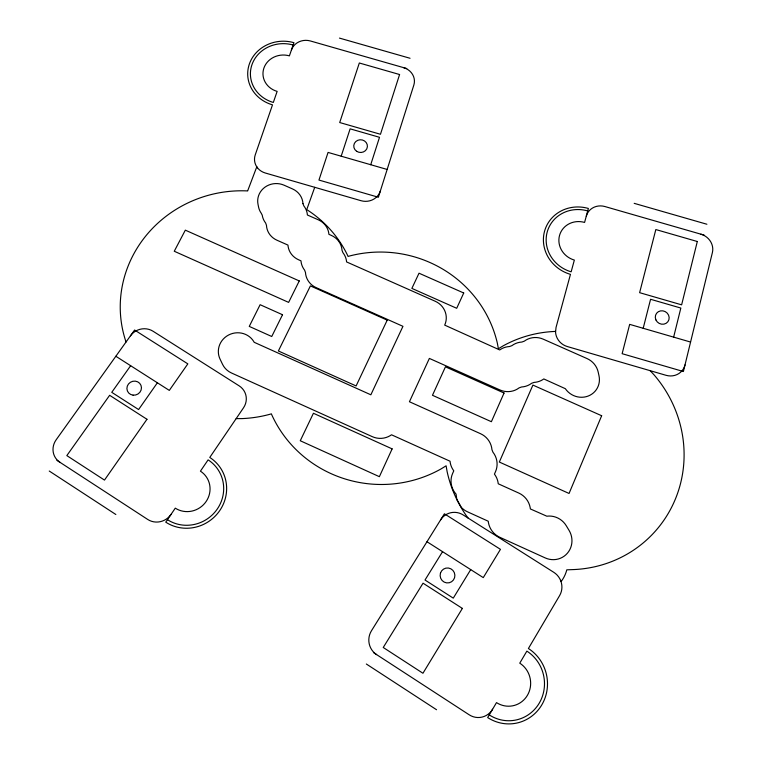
<?xml version="1.0" encoding="UTF-8"?>
<svg xmlns="http://www.w3.org/2000/svg" width="762" height="762" viewBox="0 0 762 762"><rect width="100%" height="100%" fill="white"/><g stroke="black" fill="none" stroke-linecap="round" stroke-linejoin="round"><path stroke-width="1.14" d="M673.637 337.137L680.837 308.048L650.567 299.285L643.195 328.289M314.725 187.309L306.753 209.598A119.301 113.709 -12 0 1 347.624 255.413L348.063 256.442L349.167 256.099A119.377 116.195 4.8 0 1 497.367 343.262L498.396 348.729L503.177 345.843A121.672 117.319 40.5 0 1 555.517 331.413L555.574 331.413M370.723 164.725L379.505 137.303L350.12 128.845L341.185 156.2M470.716 569.614L453.276 598.141L425.005 580.025L442.56 551.659M157.382 382.791L138.598 409.556L111.757 392.325L130.645 365.712M236.163 418.614L241.935 418.605A119.301 113.709 -12 0 0 270.224 414.195L271.367 413.833L271.815 414.919A119.377 116.195 4.8 0 0 441.16 468.859L446.103 465.801L447.103 471.545A121.672 117.319 40.5 0 0 466.068 515.312L468.135 518.084M339.471 38.1L410.051 58.274M406.775 68.551L310.382 40.967A15.154 13.84 0.6 0 0 291.417 49.997M634.194 203.34L706.898 224.247M704.212 235.134L604.923 206.54A15.526 14.468 23.1 0 0 586.273 216.208M387.153 169.459L328.07 152.419L318.954 180.061L378.371 197.244L413.842 85.058A15.154 13.926 6.2 0 0 403.555 67.627M690.572 342.052L629.669 324.364L622.135 353.692L683.39 371.523L712.394 252.555A15.65 14.449 29.4 0 0 700.897 234.182M426.977 541.734L483.27 577.615L500.453 549.345L444.398 513.798L371.475 630.746A17.278 16.859 -85.8 0 0 376.609 654.615M115.853 356.264L169.307 390.401L187.833 363.865L134.588 330.041L56.169 439.769A16.945 15.954 -33.8 0 0 59.893 462.267M373.437 652.548L469.23 714.823A17.621 16.935 81.3 0 0 492.585 709.251M56.893 460.305L147.742 519.474A16.993 16.288 -39.1 0 0 171.05 514.369M366.332 664.007L436.55 709.736M49.254 471.04L115.843 514.502M650.186 370.684L654.272 375.104A121.672 117.319 40.5 0 1 675.389 499.053A121.672 117.319 40.5 0 1 574.138 569.547L566.804 569.833A33.671 32.661 59 0 1 561.213 581.435L560.565 580.339M257.489 167.831L256.804 166.802L247.631 190.957L246.964 190.9A119.301 113.709 -12 0 0 125.987 341.833L126.054 341.986M293.132 45.015A32.842 30.089 -1 0 0 251.936 64.751A32.842 30.089 -1 0 0 273.32 102.451L277.139 91.392A20.317 18.612 -1 0 1 263.909 68.066A20.317 18.612 -1 0 1 289.398 55.864L293.942 42.682A35.557 32.576 -1 0 0 249.345 64.046A35.557 32.576 -1 0 0 272.501 104.851L255.241 154.886A15.516 14.449 -3.5 0 0 265.29 173.003L361.017 200.701A15.497 14.564 3.7 0 0 380.333 191.043M167.45 519.674A36.309 34.995 -36.8 0 0 217.37 508.892A36.309 34.995 -36.8 0 0 208.112 459.867L200.435 471.164A22.46 21.641 -36.8 0 1 206.15 501.472A22.46 21.641 -36.8 0 1 175.279 508.149L165.754 522.17A39.3 37.881 -36.8 0 0 219.799 510.511A39.3 37.881 -36.8 0 0 209.769 457.438L243.535 407.765A16.373 15.802 -21.8 0 0 239.144 385.848L153.01 331.213A16.354 15.469 -22.1 0 0 130.445 335.842M587.712 210.931A33.614 31.518 22.8 0 0 547.192 232.058A33.614 31.518 22.8 0 0 571.157 271.815L574.348 260.08A20.793 19.498 22.8 0 1 559.518 235.496A20.793 19.498 22.8 0 1 584.587 222.428L588.378 208.455A36.386 34.119 22.8 0 0 544.525 231.324A36.386 34.119 22.8 0 0 570.462 274.358L556.041 327.422L555.555 332.165A15.907 15.135 28 0 0 567.328 346.548L666.026 375.304A16.059 15.088 35.6 0 0 684.99 364.941M489.252 714.908A37.767 36.281 76.7 0 0 539.258 703.136A37.767 36.281 76.7 0 0 526.866 651.119L519.77 663.159A23.355 22.441 76.6 0 1 527.409 695.325A23.355 22.441 76.6 0 1 496.5 702.612L487.68 717.575A40.881 39.272 76.7 0 0 541.82 704.84A40.881 39.272 76.7 0 0 528.399 648.519L559.622 595.579A16.983 16.412 62.3 0 0 553.831 572.348L463.144 514.922A16.621 16.383 57.7 0 0 440.541 519.97M302.962 203.625L303.828 205.902A18.459 17.393 -3.5 0 1 307.248 213.684L307.381 214.989L318.354 219.837A18.498 17.516 -2.1 0 1 328.755 233.01L328.898 234.325L331.384 235.42A18.536 17.621 -1.2 0 1 342.033 250.374L342.929 252.689A18.574 17.697 -1 0 1 346.434 260.594L346.577 261.928L435.207 301.247A18.679 17.983 11.6 0 1 444.694 325.117L499.72 349.958L500.872 349.187A18.85 18.164 25.6 0 1 509.445 346.548L511.873 345.672A18.831 18.107 26.5 0 1 521.903 342.033L524.323 341.157A18.812 18.05 27.2 0 1 543.258 339.176L587.026 358.569A18.917 18.078 32.5 0 1 598.18 372.047L598.999 375.752A18.936 18.098 32.9 0 1 588.169 396.05A18.936 18.098 32.9 0 1 565.337 388.687L543.792 378.933L542.649 379.724A18.85 18.117 27.7 0 1 534.057 382.4L531.619 383.286A18.869 18.164 26.9 0 1 521.522 386.991L519.084 387.887A18.879 18.221 26.1 0 1 499.92 389.944L429.368 358.416L409.432 401.745L480.546 433.711A19.193 18.802 33.6 0 1 491.957 449.694L492.938 452.18A19.25 18.869 37.2 0 1 495.548 471.583L494.424 474.155L495.271 475.345A19.355 18.993 43.1 0 1 498.034 482.336L498.234 483.775L518.808 493.071A19.517 19.05 50.1 0 1 530.162 507.492L530.371 508.94L546.83 516.198A19.698 19.069 54.1 0 1 566.271 525.751L569.062 530.371A19.726 19.088 54.8 0 1 567.357 553.26A19.726 19.088 54.8 0 1 545.211 557.917L499.805 537.286A19.564 19.107 52.2 0 1 488.442 522.694L488.252 521.237L467.582 511.854A19.402 19.06 45.4 0 1 461.401 507.444L456.8 499.377L456.057 494.071L455.114 492.976A19.336 18.993 41.2 0 1 452.638 473.392L453.79 470.821L452.952 469.63A19.231 18.869 35.1 0 1 450.237 462.667L450.056 461.229L391.506 434.788L390.315 435.588A19.079 18.755 4.3 0 1 372.313 436.674L231.467 372.98A19.088 18.336 -16.2 0 1 222.533 364.303L220.056 359.121A19.069 18.307 -15.9 0 1 228.552 335.032A19.069 18.307 -15.9 0 1 253.717 341.462L254.175 342.29L370.856 394.802L402.955 326.327L316.144 287.626A18.612 17.755 -1.7 0 1 305.476 272.463L304.59 270.119A18.574 17.678 -1.8 0 1 301.133 262.185L301 260.852L298.504 259.737A18.536 17.574 -2.7 0 1 288.103 246.431L287.969 245.097L276.949 240.211A18.498 17.45 -4.1 0 1 266.462 225.276L265.614 222.98A18.459 17.374 -4.1 0 1 262.233 215.17L261.271 213.284A18.431 17.316 -4.2 0 1 258.566 207.026L258.004 204.245A18.421 17.297 -4.1 0 1 264.862 187.252A18.421 17.297 -4.1 0 1 284.045 185.185L292.484 188.909A18.421 17.316 -3.6 0 1 302.962 203.625M697.306 241.506L681.628 304.838L639.623 292.675L655.825 229.553L697.306 241.506M399.583 74.524L380.467 134.274L339.709 122.539L359.321 62.998L399.583 74.524M601.656 415.738L569.052 493.462L499.329 462.048L532.905 385.086L601.656 415.738M504.053 393.021L491.385 421.71L432.473 395.288L445.446 366.827L504.053 393.021M392.135 448.875L379.371 476.679L300.266 440.75L313.42 413.261L392.135 448.875M463.725 292.989L456.705 308.286L411.871 288.398L419.014 273.206L463.725 292.989M387.21 320.145L356.111 385.943L278.378 350.968L310.401 285.902L387.21 320.145M282.521 314.735L271.748 336.499L249.26 326.403L260.118 304.705L282.521 314.735M299.256 280.93L288.627 302.39L174.26 251.25L185.328 230.153L299.256 280.93M462.372 608.409L422.948 673.256L383.238 647.481L423.043 583.197L462.372 608.409M146.971 419.281L104.489 480.089L66.827 455.6L109.642 395.297L146.971 419.281M356.626 151.286A6.839 6.372 3.5 0 0 367.389 146.78A6.839 6.372 3.5 0 0 357.74 140.313A6.839 6.372 3.5 0 0 356.626 151.286M133.074 395.154A7.353 6.972 -26.4 0 0 140.97 385.324A7.353 6.972 -26.4 0 0 128.511 383.962A7.353 6.972 -26.4 0 0 133.074 395.154M655.892 319.897A7.058 6.61 32.1 0 0 667.845 321.783A7.058 6.61 32.1 0 0 662.94 310.858A7.058 6.61 32.1 0 0 655.892 319.897M440.446 573.214A7.496 7.363 72.7 0 0 449.199 582.759A7.496 7.363 72.7 0 0 452.885 570.376A7.496 7.363 72.7 0 0 440.446 573.214"/></g></svg>
